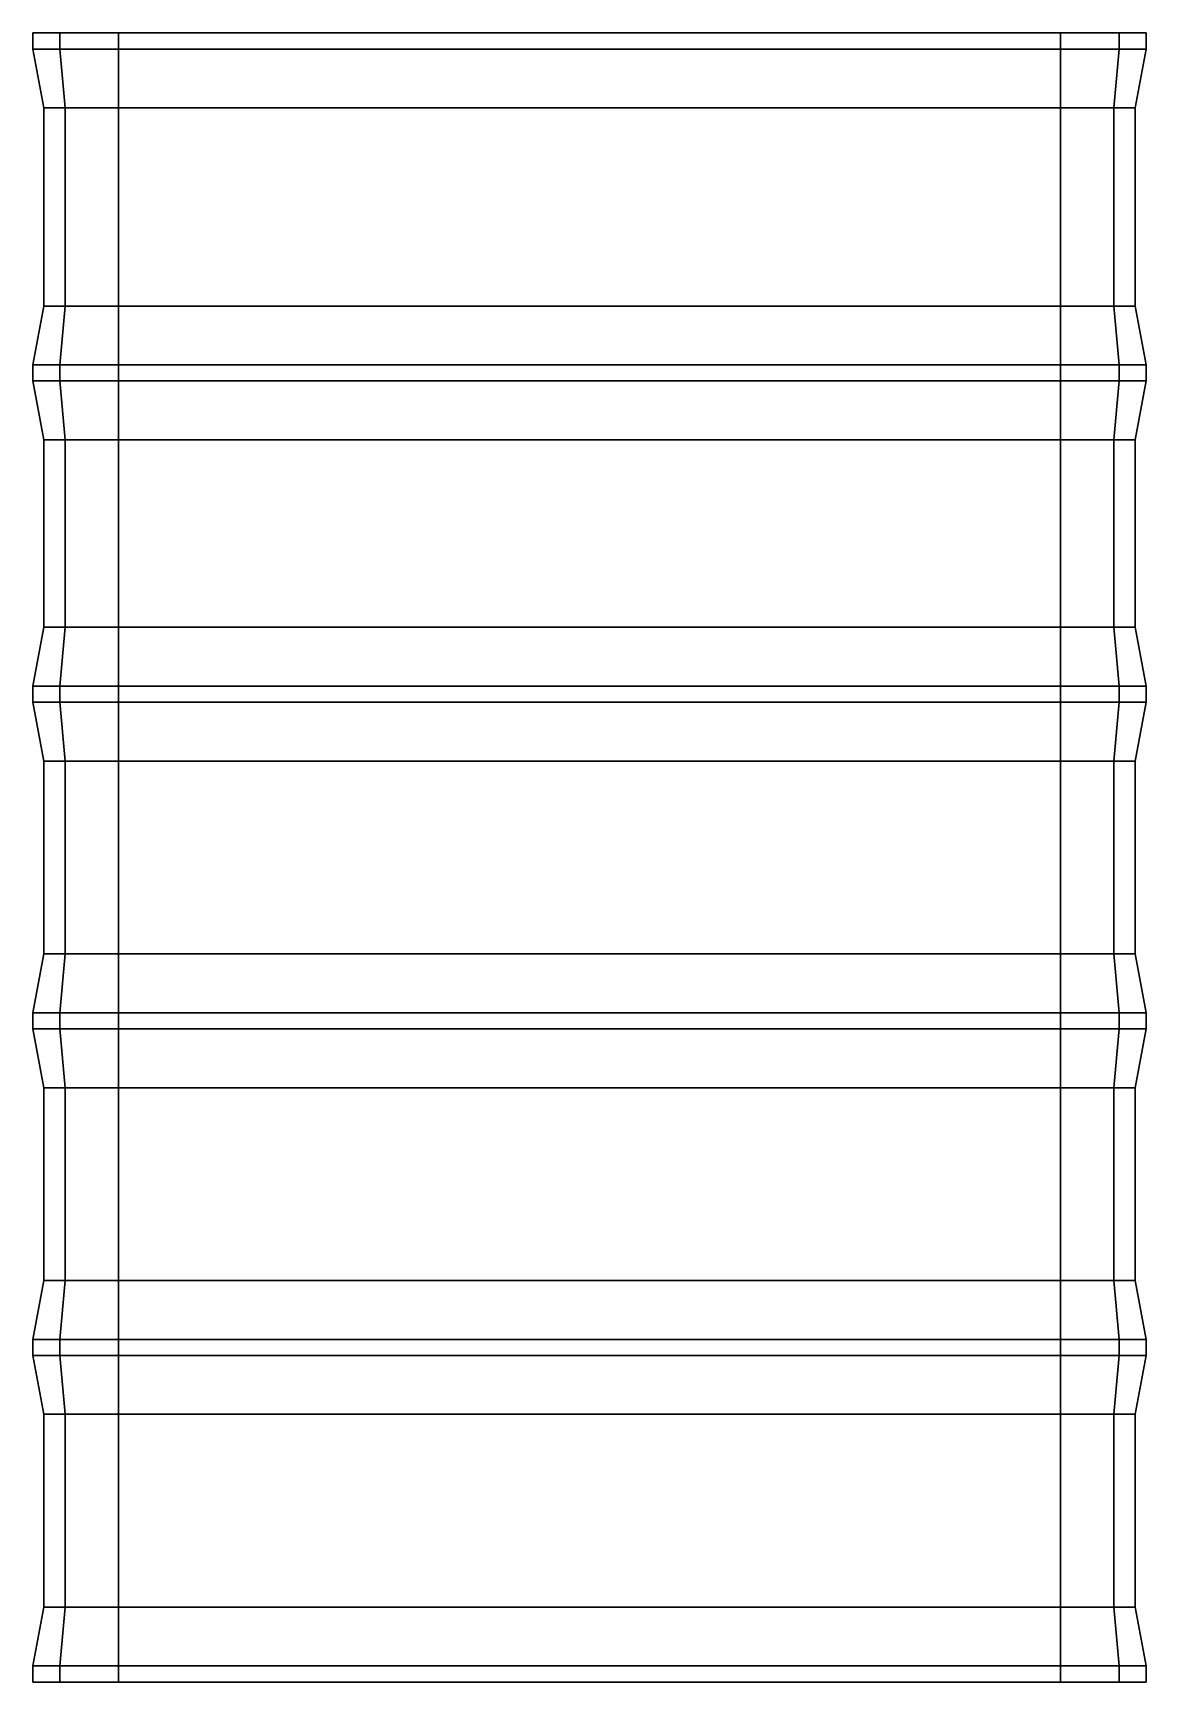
# Model space of a CAD drawing. Extents: x -1.04 to 1.04, y -3.08 to 0.
import ezdxf

# ---------------------------------------------------------------- set-up
doc = ezdxf.new("R2010")
doc.units = 0
doc.layers.add('TENT', color=3, linetype='CONTINUOUS')

msp = doc.modelspace()

# ---------------------------------------------------------------- linework, layer by layer
at = {"layer": 'TENT'}
for points in [[(-1.04, 0, 1.39), (-1.04, -0.03, 1.39), (-1.04, -0.03, 2.29), (-1.04, 0, 2.29)], [(-0.99, -0.03, 2.4), (-0.99, 0, 2.4), (-1.04, 0, 2.29), (-1.04, -0.03, 2.29)], [(1.04, 0, 1.39), (-1.04, 0, 1.39), (-1.04, 0, 2.29), (1.04, 0, 2.29)], [(1.04, 0, 2.29), (-1.04, 0, 2.29), (-0.99, 0, 2.4), (0.99, 0, 2.4)], [(-0.88, -0.03, 2.46), (-0.88, 0, 2.46), (-0.99, 0, 2.4), (-0.99, -0.03, 2.4)], [(0.99, 0, 2.4), (-0.99, 0, 2.4), (-0.88, 0, 2.46), (0.88, 0, 2.46)], [(-0.88, 0, 2.46), (-0.88, -0.03, 2.46), (0.88, -0.03, 2.46), (0.88, 0, 2.46)], [(0.88, 0, 2.46), (0.88, -0.03, 2.46), (0.99, -0.03, 2.4), (0.99, 0, 2.4)], [(0.99, 0, 2.4), (0.99, -0.03, 2.4), (1.04, -0.03, 2.29), (1.04, 0, 2.29)], [(1.04, 0, 2.29), (1.04, -0.03, 2.29), (1.04, -0.03, 1.39), (1.04, 0, 1.39)], [(-0.98, -0.14, 2.39), (-0.99, -0.03, 2.4), (-1.04, -0.03, 2.29), (-1.02, -0.14, 2.29)], [(-1.04, -0.03, 1.39), (-1.02, -0.14, 1.39), (-1.02, -0.14, 2.29), (-1.04, -0.03, 2.29)], [(-0.88, -0.14, 2.44), (-0.88, -0.03, 2.46), (-0.99, -0.03, 2.4), (-0.98, -0.14, 2.39)], [(-0.88, -0.03, 2.46), (-0.88, -0.14, 2.44), (0.88, -0.14, 2.44), (0.88, -0.03, 2.46)], [(0.88, -0.03, 2.46), (0.88, -0.14, 2.44), (0.98, -0.14, 2.39), (0.99, -0.03, 2.4)], [(0.99, -0.03, 2.4), (0.98, -0.14, 2.39), (1.02, -0.14, 2.29), (1.04, -0.03, 2.29)], [(1.02, -0.14, 1.39), (1.04, -0.03, 1.39), (1.04, -0.03, 2.29), (1.02, -0.14, 2.29)], [(-1.02, -0.14, 1.39), (-1.02, -0.51, 1.39), (-1.02, -0.51, 2.29), (-1.02, -0.14, 2.29)], [(-1.02, -0.14, 2.29), (-1.02, -0.51, 2.29), (-0.98, -0.51, 2.39), (-0.98, -0.14, 2.39)], [(-0.98, -0.14, 2.39), (-0.98, -0.51, 2.39), (-0.88, -0.51, 2.44), (-0.88, -0.14, 2.44)], [(-0.88, -0.14, 2.44), (-0.88, -0.51, 2.44), (0.88, -0.51, 2.44), (0.88, -0.14, 2.44)], [(0.98, -0.51, 2.39), (0.98, -0.14, 2.39), (0.88, -0.14, 2.44), (0.88, -0.51, 2.44)], [(1.02, -0.51, 2.29), (1.02, -0.14, 2.29), (0.98, -0.14, 2.39), (0.98, -0.51, 2.39)], [(1.02, -0.51, 1.39), (1.02, -0.14, 1.39), (1.02, -0.14, 2.29), (1.02, -0.51, 2.29)], [(-1.02, -0.51, 1.39), (-1.04, -0.62, 1.39), (-1.04, -0.62, 2.29), (-1.02, -0.51, 2.29)], [(-0.99, -0.62, 2.4), (-0.98, -0.51, 2.39), (-1.02, -0.51, 2.29), (-1.04, -0.62, 2.29)], [(-0.88, -0.62, 2.46), (-0.88, -0.51, 2.44), (-0.98, -0.51, 2.39), (-0.99, -0.62, 2.4)], [(-0.88, -0.51, 2.44), (-0.88, -0.62, 2.46), (0.88, -0.62, 2.46), (0.88, -0.51, 2.44)], [(0.88, -0.51, 2.44), (0.88, -0.62, 2.46), (0.99, -0.62, 2.4), (0.98, -0.51, 2.39)], [(0.98, -0.51, 2.39), (0.99, -0.62, 2.4), (1.04, -0.62, 2.29), (1.02, -0.51, 2.29)], [(1.04, -0.62, 1.39), (1.02, -0.51, 1.39), (1.02, -0.51, 2.29), (1.04, -0.62, 2.29)], [(-0.99, -0.65, 2.4), (-0.99, -0.62, 2.4), (-1.04, -0.62, 2.29), (-1.04, -0.65, 2.29)], [(-1.04, -0.62, 1.39), (-1.04, -0.65, 1.39), (-1.04, -0.65, 2.29), (-1.04, -0.62, 2.29)], [(-0.88, -0.65, 2.46), (-0.88, -0.62, 2.46), (-0.99, -0.62, 2.4), (-0.99, -0.65, 2.4)], [(-0.88, -0.62, 2.46), (-0.88, -0.65, 2.46), (0.88, -0.65, 2.46), (0.88, -0.62, 2.46)], [(0.88, -0.62, 2.46), (0.88, -0.65, 2.46), (0.99, -0.65, 2.4), (0.99, -0.62, 2.4)], [(0.99, -0.62, 2.4), (0.99, -0.65, 2.4), (1.04, -0.65, 2.29), (1.04, -0.62, 2.29)], [(1.04, -0.62, 2.29), (1.04, -0.65, 2.29), (1.04, -0.65, 1.39), (1.04, -0.62, 1.39)], [(-0.98, -0.76, 2.39), (-0.99, -0.65, 2.4), (-1.04, -0.65, 2.29), (-1.02, -0.76, 2.29)], [(-1.04, -0.65, 1.39), (-1.02, -0.76, 1.39), (-1.02, -0.76, 2.29), (-1.04, -0.65, 2.29)], [(-0.88, -0.76, 2.44), (-0.88, -0.65, 2.46), (-0.99, -0.65, 2.4), (-0.98, -0.76, 2.39)], [(-0.88, -0.65, 2.46), (-0.88, -0.76, 2.44), (0.88, -0.76, 2.44), (0.88, -0.65, 2.46)], [(0.88, -0.65, 2.46), (0.88, -0.76, 2.44), (0.98, -0.76, 2.39), (0.99, -0.65, 2.4)], [(0.99, -0.65, 2.4), (0.98, -0.76, 2.39), (1.02, -0.76, 2.29), (1.04, -0.65, 2.29)], [(1.02, -0.76, 1.39), (1.04, -0.65, 1.39), (1.04, -0.65, 2.29), (1.02, -0.76, 2.29)], [(-1.02, -0.76, 2.29), (-1.02, -1.11, 2.29), (-0.98, -1.11, 2.39), (-0.98, -0.76, 2.39)], [(-1.02, -0.76, 1.39), (-1.02, -1.11, 1.39), (-1.02, -1.11, 2.29), (-1.02, -0.76, 2.29)], [(-0.98, -0.76, 2.39), (-0.98, -1.11, 2.39), (-0.88, -1.11, 2.44), (-0.88, -0.76, 2.44)], [(-0.88, -0.76, 2.44), (-0.88, -1.11, 2.44), (0.88, -1.11, 2.44), (0.88, -0.76, 2.44)], [(0.98, -1.11, 2.39), (0.98, -0.76, 2.39), (0.88, -0.76, 2.44), (0.88, -1.11, 2.44)], [(1.02, -1.11, 2.29), (1.02, -0.76, 2.29), (0.98, -0.76, 2.39), (0.98, -1.11, 2.39)], [(1.02, -1.11, 1.39), (1.02, -0.76, 1.39), (1.02, -0.76, 2.29), (1.02, -1.11, 2.29)], [(-0.99, -1.22, 2.4), (-0.98, -1.11, 2.39), (-1.02, -1.11, 2.29), (-1.04, -1.22, 2.29)], [(-1.02, -1.11, 1.39), (-1.04, -1.22, 1.39), (-1.04, -1.22, 2.29), (-1.02, -1.11, 2.29)], [(-0.88, -1.22, 2.46), (-0.88, -1.11, 2.44), (-0.98, -1.11, 2.39), (-0.99, -1.22, 2.4)], [(-0.88, -1.11, 2.44), (-0.88, -1.22, 2.46), (0.88, -1.22, 2.46), (0.88, -1.11, 2.44)], [(0.88, -1.11, 2.44), (0.88, -1.22, 2.46), (0.99, -1.22, 2.4), (0.98, -1.11, 2.39)], [(0.98, -1.11, 2.39), (0.99, -1.22, 2.4), (1.04, -1.22, 2.29), (1.02, -1.11, 2.29)], [(1.04, -1.22, 1.39), (1.02, -1.11, 1.39), (1.02, -1.11, 2.29), (1.04, -1.22, 2.29)], [(-0.99, -1.25, 2.4), (-0.99, -1.22, 2.4), (-1.04, -1.22, 2.29), (-1.04, -1.25, 2.29)], [(-1.04, -1.22, 1.39), (-1.04, -1.25, 1.39), (-1.04, -1.25, 2.29), (-1.04, -1.22, 2.29)], [(-0.88, -1.25, 2.46), (-0.88, -1.22, 2.46), (-0.99, -1.22, 2.4), (-0.99, -1.25, 2.4)], [(-0.88, -1.22, 2.46), (-0.88, -1.25, 2.46), (0.88, -1.25, 2.46), (0.88, -1.22, 2.46)], [(0.88, -1.22, 2.46), (0.88, -1.25, 2.46), (0.99, -1.25, 2.4), (0.99, -1.22, 2.4)], [(0.99, -1.22, 2.4), (0.99, -1.25, 2.4), (1.04, -1.25, 2.29), (1.04, -1.22, 2.29)], [(1.04, -1.22, 2.29), (1.04, -1.25, 2.29), (1.04, -1.25, 1.39), (1.04, -1.22, 1.39)], [(-0.98, -1.36, 2.39), (-0.99, -1.25, 2.4), (-1.04, -1.25, 2.29), (-1.02, -1.36, 2.29)], [(-1.04, -1.25, 1.39), (-1.02, -1.36, 1.39), (-1.02, -1.36, 2.29), (-1.04, -1.25, 2.29)], [(-0.88, -1.36, 2.44), (-0.88, -1.25, 2.46), (-0.99, -1.25, 2.4), (-0.98, -1.36, 2.39)], [(-0.88, -1.25, 2.46), (-0.88, -1.36, 2.44), (0.88, -1.36, 2.44), (0.88, -1.25, 2.46)], [(0.88, -1.25, 2.46), (0.88, -1.36, 2.44), (0.98, -1.36, 2.39), (0.99, -1.25, 2.4)], [(0.99, -1.25, 2.4), (0.98, -1.36, 2.39), (1.02, -1.36, 2.29), (1.04, -1.25, 2.29)], [(1.02, -1.36, 1.39), (1.04, -1.25, 1.39), (1.04, -1.25, 2.29), (1.02, -1.36, 2.29)], [(-1.02, -1.36, 2.29), (-1.02, -1.72, 2.29), (-0.98, -1.72, 2.39), (-0.98, -1.36, 2.39)], [(-1.02, -1.36, 1.39), (-1.02, -1.72, 1.39), (-1.02, -1.72, 2.29), (-1.02, -1.36, 2.29)], [(-0.98, -1.36, 2.39), (-0.98, -1.72, 2.39), (-0.88, -1.72, 2.44), (-0.88, -1.36, 2.44)], [(-0.88, -1.36, 2.44), (-0.88, -1.72, 2.44), (0.88, -1.72, 2.44), (0.88, -1.36, 2.44)], [(0.98, -1.72, 2.39), (0.98, -1.36, 2.39), (0.88, -1.36, 2.44), (0.88, -1.72, 2.44)], [(1.02, -1.72, 2.29), (1.02, -1.36, 2.29), (0.98, -1.36, 2.39), (0.98, -1.72, 2.39)], [(1.02, -1.72, 1.39), (1.02, -1.36, 1.39), (1.02, -1.36, 2.29), (1.02, -1.72, 2.29)], [(-0.99, -1.83, 2.4), (-0.98, -1.72, 2.39), (-1.02, -1.72, 2.29), (-1.04, -1.83, 2.29)], [(-1.02, -1.72, 1.39), (-1.04, -1.83, 1.39), (-1.04, -1.83, 2.29), (-1.02, -1.72, 2.29)], [(-0.88, -1.83, 2.46), (-0.88, -1.72, 2.44), (-0.98, -1.72, 2.39), (-0.99, -1.83, 2.4)], [(-0.88, -1.72, 2.44), (-0.88, -1.83, 2.46), (0.88, -1.83, 2.46), (0.88, -1.72, 2.44)], [(0.88, -1.72, 2.44), (0.88, -1.83, 2.46), (0.99, -1.83, 2.4), (0.98, -1.72, 2.39)], [(0.98, -1.72, 2.39), (0.99, -1.83, 2.4), (1.04, -1.83, 2.29), (1.02, -1.72, 2.29)], [(1.04, -1.83, 1.39), (1.02, -1.72, 1.39), (1.02, -1.72, 2.29), (1.04, -1.83, 2.29)], [(-0.99, -1.86, 2.4), (-0.99, -1.83, 2.4), (-1.04, -1.83, 2.29), (-1.04, -1.86, 2.29)], [(-1.04, -1.83, 1.39), (-1.04, -1.86, 1.39), (-1.04, -1.86, 2.29), (-1.04, -1.83, 2.29)], [(-0.88, -1.86, 2.46), (-0.88, -1.83, 2.46), (-0.99, -1.83, 2.4), (-0.99, -1.86, 2.4)], [(-0.88, -1.83, 2.46), (-0.88, -1.86, 2.46), (0.88, -1.86, 2.46), (0.88, -1.83, 2.46)], [(0.88, -1.83, 2.46), (0.88, -1.86, 2.46), (0.99, -1.86, 2.4), (0.99, -1.83, 2.4)], [(0.99, -1.83, 2.4), (0.99, -1.86, 2.4), (1.04, -1.86, 2.29), (1.04, -1.83, 2.29)], [(1.04, -1.83, 2.29), (1.04, -1.86, 2.29), (1.04, -1.86, 1.39), (1.04, -1.83, 1.39)], [(-0.98, -1.97, 2.39), (-0.99, -1.86, 2.4), (-1.04, -1.86, 2.29), (-1.02, -1.97, 2.29)], [(-1.04, -1.86, 1.39), (-1.02, -1.97, 1.39), (-1.02, -1.97, 2.29), (-1.04, -1.86, 2.29)], [(-0.88, -1.97, 2.44), (-0.88, -1.86, 2.46), (-0.99, -1.86, 2.4), (-0.98, -1.97, 2.39)], [(-0.88, -1.86, 2.46), (-0.88, -1.97, 2.44), (0.88, -1.97, 2.44), (0.88, -1.86, 2.46)], [(0.88, -1.86, 2.46), (0.88, -1.97, 2.44), (0.98, -1.97, 2.39), (0.99, -1.86, 2.4)], [(0.99, -1.86, 2.4), (0.98, -1.97, 2.39), (1.02, -1.97, 2.29), (1.04, -1.86, 2.29)], [(1.02, -1.97, 1.39), (1.04, -1.86, 1.39), (1.04, -1.86, 2.29), (1.02, -1.97, 2.29)], [(-1.02, -1.97, 2.29), (-1.02, -2.33, 2.29), (-0.98, -2.33, 2.39), (-0.98, -1.97, 2.39)], [(-1.02, -1.97, 1.39), (-1.02, -2.33, 1.39), (-1.02, -2.33, 2.29), (-1.02, -1.97, 2.29)], [(-0.98, -1.97, 2.39), (-0.98, -2.33, 2.39), (-0.88, -2.33, 2.44), (-0.88, -1.97, 2.44)], [(-0.88, -1.97, 2.44), (-0.88, -2.33, 2.44), (0.88, -2.33, 2.44), (0.88, -1.97, 2.44)], [(0.98, -2.33, 2.39), (0.98, -1.97, 2.39), (0.88, -1.97, 2.44), (0.88, -2.33, 2.44)], [(1.02, -2.33, 2.29), (1.02, -1.97, 2.29), (0.98, -1.97, 2.39), (0.98, -2.33, 2.39)], [(1.02, -2.33, 1.39), (1.02, -1.97, 1.39), (1.02, -1.97, 2.29), (1.02, -2.33, 2.29)], [(-0.99, -2.44, 2.4), (-0.98, -2.33, 2.39), (-1.02, -2.33, 2.29), (-1.04, -2.44, 2.29)], [(-1.02, -2.33, 1.39), (-1.04, -2.44, 1.39), (-1.04, -2.44, 2.29), (-1.02, -2.33, 2.29)], [(-0.88, -2.44, 2.46), (-0.88, -2.33, 2.44), (-0.98, -2.33, 2.39), (-0.99, -2.44, 2.4)], [(-0.88, -2.33, 2.44), (-0.88, -2.44, 2.46), (0.88, -2.44, 2.46), (0.88, -2.33, 2.44)], [(0.88, -2.33, 2.44), (0.88, -2.44, 2.46), (0.99, -2.44, 2.4), (0.98, -2.33, 2.39)], [(0.98, -2.33, 2.39), (0.99, -2.44, 2.4), (1.04, -2.44, 2.29), (1.02, -2.33, 2.29)], [(1.04, -2.44, 1.39), (1.02, -2.33, 1.39), (1.02, -2.33, 2.29), (1.04, -2.44, 2.29)], [(-0.99, -2.47, 2.4), (-0.99, -2.44, 2.4), (-1.04, -2.44, 2.29), (-1.04, -2.47, 2.29)], [(-1.04, -2.44, 1.39), (-1.04, -2.47, 1.39), (-1.04, -2.47, 2.29), (-1.04, -2.44, 2.29)], [(-0.88, -2.47, 2.46), (-0.88, -2.44, 2.46), (-0.99, -2.44, 2.4), (-0.99, -2.47, 2.4)], [(-0.88, -2.44, 2.46), (-0.88, -2.47, 2.46), (0.88, -2.47, 2.46), (0.88, -2.44, 2.46)], [(0.88, -2.44, 2.46), (0.88, -2.47, 2.46), (0.99, -2.47, 2.4), (0.99, -2.44, 2.4)], [(0.99, -2.44, 2.4), (0.99, -2.47, 2.4), (1.04, -2.47, 2.29), (1.04, -2.44, 2.29)], [(1.04, -2.44, 2.29), (1.04, -2.47, 2.29), (1.04, -2.47, 1.39), (1.04, -2.44, 1.39)], [(-0.98, -2.58, 2.39), (-0.99, -2.47, 2.4), (-1.04, -2.47, 2.29), (-1.02, -2.58, 2.29)], [(-1.04, -2.47, 1.39), (-1.02, -2.58, 1.39), (-1.02, -2.58, 2.29), (-1.04, -2.47, 2.29)], [(-0.88, -2.58, 2.44), (-0.88, -2.47, 2.46), (-0.99, -2.47, 2.4), (-0.98, -2.58, 2.39)], [(-0.88, -2.47, 2.46), (-0.88, -2.58, 2.44), (0.88, -2.58, 2.44), (0.88, -2.47, 2.46)], [(0.88, -2.47, 2.46), (0.88, -2.58, 2.44), (0.98, -2.58, 2.39), (0.99, -2.47, 2.4)], [(0.99, -2.47, 2.4), (0.98, -2.58, 2.39), (1.02, -2.58, 2.29), (1.04, -2.47, 2.29)], [(1.02, -2.58, 1.39), (1.04, -2.47, 1.39), (1.04, -2.47, 2.29), (1.02, -2.58, 2.29)], [(-1.02, -2.58, 2.29), (-1.02, -2.94, 2.29), (-0.98, -2.94, 2.39), (-0.98, -2.58, 2.39)], [(-1.02, -2.58, 1.39), (-1.02, -2.94, 1.39), (-1.02, -2.94, 2.29), (-1.02, -2.58, 2.29)], [(-0.98, -2.58, 2.39), (-0.98, -2.94, 2.39), (-0.88, -2.94, 2.44), (-0.88, -2.58, 2.44)], [(-0.88, -2.58, 2.44), (-0.88, -2.94, 2.44), (0.88, -2.94, 2.44), (0.88, -2.58, 2.44)], [(0.98, -2.94, 2.39), (0.98, -2.58, 2.39), (0.88, -2.58, 2.44), (0.88, -2.94, 2.44)], [(1.02, -2.94, 2.29), (1.02, -2.58, 2.29), (0.98, -2.58, 2.39), (0.98, -2.94, 2.39)], [(1.02, -2.94, 1.39), (1.02, -2.58, 1.39), (1.02, -2.58, 2.29), (1.02, -2.94, 2.29)], [(-0.99, -3.05, 2.4), (-0.98, -2.94, 2.39), (-1.02, -2.94, 2.29), (-1.04, -3.05, 2.29)], [(-1.02, -2.94, 1.39), (-1.04, -3.05, 1.39), (-1.04, -3.05, 2.29), (-1.02, -2.94, 2.29)], [(-0.88, -3.05, 2.46), (-0.88, -2.94, 2.44), (-0.98, -2.94, 2.39), (-0.99, -3.05, 2.4)], [(-0.88, -2.94, 2.44), (-0.88, -3.05, 2.46), (0.88, -3.05, 2.46), (0.88, -2.94, 2.44)], [(0.88, -2.94, 2.44), (0.88, -3.05, 2.46), (0.99, -3.05, 2.4), (0.98, -2.94, 2.39)], [(0.98, -2.94, 2.39), (0.99, -3.05, 2.4), (1.04, -3.05, 2.29), (1.02, -2.94, 2.29)], [(1.04, -3.05, 1.39), (1.02, -2.94, 1.39), (1.02, -2.94, 2.29), (1.04, -3.05, 2.29)], [(-0.99, -3.08, 2.4), (-0.99, -3.05, 2.4), (-1.04, -3.05, 2.29), (-1.04, -3.08, 2.29)], [(-1.04, -3.05, 1.39), (-1.04, -3.08, 1.39), (-1.04, -3.08, 2.29), (-1.04, -3.05, 2.29)], [(-1.04, -3.08, 2.29), (-1.04, -3.08, 1.39), (-0.88, -3.08, 2), (-0.88, -3.08, 2.46)], [(-0.99, -3.08, 2.4), (-1.04, -3.08, 2.29), (-0.88, -3.08, 2.46)], [(-0.88, -3.08, 2.46), (-0.88, -3.05, 2.46), (-0.99, -3.05, 2.4), (-0.99, -3.08, 2.4)], [(-0.88, -3.05, 2.46), (-0.88, -3.08, 2.46), (0.88, -3.08, 2.46), (0.88, -3.05, 2.46)], [(-0.88, -3.08, 2.46), (-0.88, -3.08, 2), (0.88, -3.08, 2), (0.88, -3.08, 2.46)], [(0.88, -3.05, 2.46), (0.88, -3.08, 2.46), (0.99, -3.08, 2.4), (0.99, -3.05, 2.4)], [(0.88, -3.08, 2.46), (0.88, -3.08, 2), (1.04, -3.08, 1.39), (1.04, -3.08, 2.29)], [(0.88, -3.08, 2.46), (0.88, -3.08, 2.46), (1.04, -3.08, 2.29), (0.99, -3.08, 2.4)], [(0.99, -3.05, 2.4), (0.99, -3.08, 2.4), (1.04, -3.08, 2.29), (1.04, -3.05, 2.29)], [(1.04, -3.05, 2.29), (1.04, -3.08, 2.29), (1.04, -3.08, 1.39), (1.04, -3.05, 1.39)]]:
    msp.add_3dface(points, dxfattribs=at)

doc.saveas('drawing.dxf')
